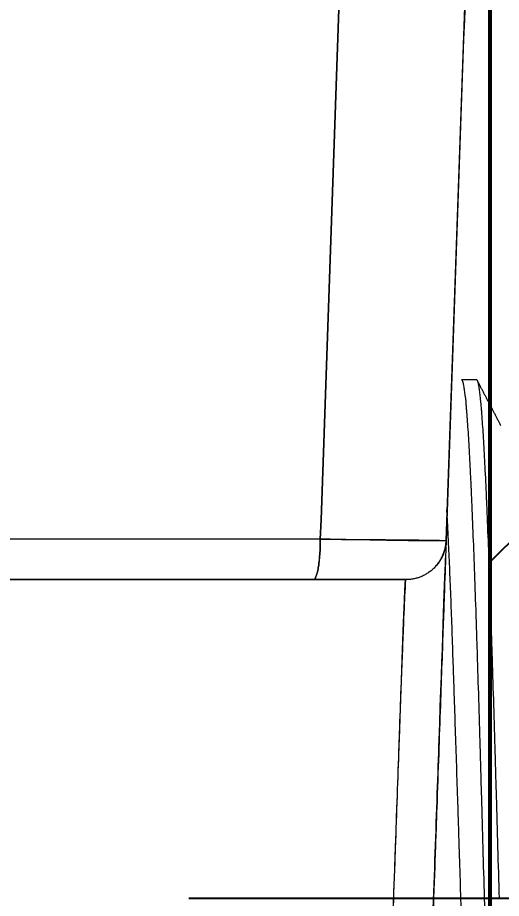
# Model space of a CAD drawing. Header units: millimetres. Extents: x 8883 to 11259, y -10160 to -6800.
# Drawn here: x 10834.97 to 10844.52, y -9112.45 to -9095.04 of the extents above; entities that cross this region are included whole.
import ezdxf

# ---------------------------------------------------------------- set-up
doc = ezdxf.new("R2010")
doc.units = ezdxf.units.MM
doc.linetypes.add('CENTERX2', pattern=[101.6, 63.5, -12.7, 12.7, -12.7])
doc.layers.add('CENTER', color=1, linetype='CENTERX2')
doc.layers.add('hatch', color=2, linetype='Continuous')
doc.layers.add('DIM', color=5, linetype='Continuous', lineweight=13)
doc.styles.add('ARIAL', font='arial.ttf')
doc.dimstyles.get("Standard").update_dxf_attribs({"dimtxt": 15, "dimasz": 15, "dimexe": 0.18, "dimexo": 0.0625, "dimgap": 4, "dimtad": 0, "dimdec": 1, "dimdsep": 46, "dimtxsty": 'ARIAL', "dimcen": 0, "dimclrd": 5, "dimclre": 5, "dimclrt": 5, "dimadec": 0, "dimazin": 0, "dimtfac": 1, "dimtdec": 1, "dimtofl": 0, "dimtmove": 0, "dimatfit": 3, "dimfxl": 1, "dimtolj": 1, "dimtzin": 0, "dimarcsym": 0})

# ---------------------------------------------------------------- blocks, each defined once
blk = doc.blocks.new('*D184')
at = {"layer": 'Defpoints', "color": 0, "transparency": 16777216}
for p in [(10844.315, -9079.145), (10701.336, -9125.132), (10844.315, -9299.148)]:
    blk.add_point(p, dxfattribs=at)
at = {"layer": 'DIM', "color": 5, "lineweight": -2, "transparency": 16777216}
for p, q in [((10844.315, -9079.208), (10844.315, -9299.328)), ((10701.336, -9125.194), (10701.336, -9299.328)), ((10683.336, -9299.148), (10665.336, -9299.148)), ((10701.336, -9299.148), (10719.336, -9299.148)), ((10719.336, -9299.148), (10723.685, -9299.148)), ((10826.315, -9299.148), (10771.76, -9299.148)), ((10844.315, -9299.148), (10826.315, -9299.148)), ((10862.315, -9299.148), (10880.315, -9299.148))]:
    blk.add_line(p, q, dxfattribs=at)
at = {"layer": 'DIM', "color": 5, "transparency": 16777216}
for points in [[(10683.336, -9296.148), (10683.336, -9302.148), (10701.336, -9299.148)], [(10862.315, -9296.148), (10862.315, -9302.148), (10844.315, -9299.148)]]:
    blk.add_solid(points, dxfattribs=at)
at = {"layer": 'DIM', "color": 5, "transparency": 16777216, "insert": (10747.723, -9299.148), "char_height": 18, "attachment_point": 5, "style": 'ARIAL'}
blk.add_mtext('\\A1;143', dxfattribs=at)

msp = doc.modelspace()

# ---------------------------------------------------------------- hatches: boundary and pattern name
at = {"layer": 'hatch'}
h = msp.add_hatch(dxfattribs=at)
h.set_pattern_fill('ANSI31', color=256, scale=5)
h.set_pattern_definition([(45, (-4292.471, -4149.247), (-11.22532, 11.22532), [])])
h.paths.add_polyline_path([(10844.286, -9683.127), (10894.286, -9683.127), (10894.286, -7612.561), (10844.286, -7612.561)])

# ---------------------------------------------------------------- linework, layer by layer
msp.add_line((10844.286, -9683.127), (10844.286, -7541.145))
at = {"linetype": 'Continuous', "lineweight": 18}
for p, q in [((10843.434, -9105.373), (10844.286, -9080.973)), ((10844.036, -9102.195), (10843.736, -9102.195)), ((10840.949, -9105.345), (10791.016, -9105.345))]:
    msp.add_line(p, q, dxfattribs=at)
at = {"linetype": 'Continuous', "lineweight": 13}
for p, q in [((10843.927, -9112.445), (10843.187, -9112.445)), ((10844.486, -9112.445), (10844.186, -9112.445))]:
    msp.add_line(p, q, dxfattribs=at)
at = {"linetype": 'Continuous', "lineweight": 18}
for points, degree in [([(10840.949, -9105.345), (10841.235, -9097.212), (10841.521, -9089.079), (10841.808, -9080.945)], 3), ([(10841.808, -9080.945), (10841.521, -9089.079), (10841.235, -9097.212), (10840.949, -9105.345)], 3), ([(10844.286, -9080.973), (10844.002, -9089.107), (10843.718, -9097.24), (10843.434, -9105.373)], 3), ([(10844.517, -9103.103), (10844.282, -9102.653), (10844.048, -9102.204)], 2), ([(10790.994, -9106.145), (10807.616, -9106.145), (10824.221, -9106.145), (10840.811, -9106.145)], 3), ([(10840.811, -9106.145), (10841.862, -9106.145), (10842.634, -9106.145), (10842.634, -9106.145)], 3), ([(10842.634, -9106.145), (10842.634, -9106.145), (10842.634, -9106.145), (10842.634, -9106.145)], 3)]:
    msp.add_open_spline(points, degree=degree, dxfattribs=at)
for points, knots in [([(10843.736, -9102.195), (10843.736, -9102.195), (10843.746, -9102.195), (10843.755, -9102.212), (10843.774, -9102.278), (10843.783, -9102.327), (10843.802, -9102.457), (10843.811, -9102.538), (10843.823, -9102.66), (10843.825, -9102.686), (10843.83, -9102.739), (10843.832, -9102.766), (10843.839, -9102.851), (10843.844, -9102.912), (10843.858, -9103.104), (10843.867, -9103.247), (10843.886, -9103.561), (10843.895, -9103.733), (10843.909, -9104.012), (10843.914, -9104.109), (10843.92, -9104.234), (10843.921, -9104.259), (10843.924, -9104.31), (10843.925, -9104.336), (10843.928, -9104.414), (10843.931, -9104.467), (10843.942, -9104.734), (10843.952, -9104.959), (10843.97, -9105.431), (10843.98, -9105.678), (10843.998, -9106.194), (10844.008, -9106.463), (10844.02, -9106.814), (10844.022, -9106.885), (10844.027, -9107.028), (10844.034, -9107.243), (10844.041, -9107.462), (10844.055, -9107.905), (10844.064, -9108.206), (10844.083, -9108.822), (10844.092, -9109.137), (10844.106, -9109.619), (10844.111, -9109.781), (10844.117, -9109.986), (10844.118, -9110.027), (10844.12, -9110.109), (10844.124, -9110.232), (10844.127, -9110.356), (10844.139, -9110.769), (10844.148, -9111.102), (10844.167, -9111.771), (10844.177, -9112.107), (10844.186, -9112.445)], [0, 0, 0, 0, 0.000376, 0.062852, 0.062852, 0.125329, 0.125329, 0.187805, 0.187805, 0.203424, 0.203424, 0.219044, 0.219044, 0.250282, 0.250282, 0.312758, 0.312758, 0.375235, 0.375235, 0.406473, 0.406473, 0.414283, 0.414283, 0.422092, 0.422092, 0.437711, 0.437711, 0.500188, 0.500188, 0.562664, 0.562664, 0.625141, 0.625141, 0.64076, 0.64076, 0.656379, 0.687617, 0.687617, 0.750094, 0.750094, 0.81257, 0.81257, 0.843809, 0.843809, 0.851618, 0.851618, 0.859428, 0.875047, 0.875047, 0.937523, 0.937523, 1, 1, 1, 1]), ([(10844.486, -9112.445), (10844.476, -9112.107), (10844.458, -9111.434), (10844.439, -9110.767), (10844.428, -9110.394), (10844.427, -9110.352), (10844.425, -9110.27), (10844.421, -9110.146), (10844.413, -9109.859), (10844.406, -9109.617), (10844.392, -9109.137), (10844.382, -9108.823), (10844.364, -9108.207), (10844.354, -9107.905), (10844.34, -9107.46), (10844.336, -9107.314), (10844.326, -9107.024), (10844.322, -9106.881), (10844.307, -9106.463), (10844.289, -9105.926), (10844.27, -9105.431), (10844.256, -9105.077), (10844.251, -9104.961), (10844.244, -9104.792), (10844.241, -9104.708), (10844.237, -9104.626), (10844.235, -9104.572), (10844.234, -9104.545), (10844.223, -9104.304), (10844.214, -9104.104), (10844.195, -9103.733), (10844.186, -9103.562), (10844.167, -9103.247), (10844.158, -9103.104), (10844.146, -9102.943), (10844.144, -9102.912), (10844.139, -9102.851), (10844.137, -9102.822), (10844.13, -9102.736), (10844.125, -9102.684), (10844.111, -9102.538), (10844.092, -9102.376), (10844.073, -9102.278), (10844.059, -9102.229), (10844.055, -9102.216), (10844.048, -9102.204), (10844.045, -9102.201), (10844.042, -9102.197), (10844.041, -9102.197), (10844.038, -9102.196), (10844.037, -9102.195), (10844.036, -9102.195)], [0, 0, 0, 0, 0.062523, 0.125047, 0.125047, 0.132862, 0.132862, 0.140678, 0.156309, 0.18757, 0.18757, 0.250094, 0.250094, 0.312617, 0.312617, 0.343879, 0.343879, 0.375141, 0.375141, 0.437664, 0.500188, 0.500188, 0.53145, 0.53145, 0.547081, 0.554896, 0.554896, 0.562711, 0.562711, 0.625235, 0.625235, 0.687758, 0.687758, 0.750282, 0.750282, 0.765913, 0.765913, 0.781544, 0.781544, 0.812805, 0.812805, 0.875329, 0.937852, 0.937852, 0.969114, 0.969114, 0.984745, 0.984745, 0.992561, 0.992561, 1, 1, 1, 1]), ([(10844.158, -9121.794), (10844.158, -9121.793), (10844.158, -9121.793), (10844.156, -9121.789), (10844.154, -9121.785), (10844.15, -9121.775), (10844.145, -9121.759), (10844.139, -9121.737), (10844.128, -9121.685), (10844.12, -9121.641), (10844.105, -9121.531), (10844.097, -9121.465), (10844.082, -9121.314), (10844.074, -9121.228), (10844.063, -9121.107), (10844.061, -9121.082), (10844.057, -9121.031), (10844.055, -9121.005), (10844.049, -9120.926), (10844.045, -9120.87), (10844.033, -9120.697), (10844.024, -9120.574), (10844.009, -9120.309), (10844.001, -9120.168), (10843.985, -9119.869), (10843.978, -9119.711), (10843.968, -9119.502), (10843.966, -9119.46), (10843.963, -9119.375), (10843.961, -9119.331), (10843.955, -9119.2), (10843.951, -9119.111), (10843.94, -9118.839), (10843.933, -9118.651), (10843.918, -9118.263), (10843.91, -9118.062), (10843.895, -9117.647), (10843.887, -9117.433), (10843.874, -9117.103), (10843.87, -9116.991), (10843.864, -9116.82), (10843.862, -9116.763), (10843.858, -9116.649), (10843.856, -9116.591), (10843.846, -9116.303), (10843.837, -9116.069), (10843.821, -9115.594), (10843.813, -9115.354), (10843.798, -9114.866), (10843.79, -9114.619), (10843.779, -9114.244), (10843.775, -9114.118), (10843.769, -9113.928), (10843.768, -9113.864), (10843.764, -9113.737), (10843.762, -9113.674), (10843.753, -9113.356), (10843.738, -9112.848), (10843.723, -9112.341), (10843.707, -9111.834), (10843.699, -9111.58), (10843.687, -9111.2), (10843.683, -9111.074), (10843.677, -9110.884), (10843.675, -9110.821), (10843.671, -9110.694), (10843.669, -9110.631), (10843.659, -9110.316), (10843.65, -9110.069), (10843.634, -9109.58), (10843.626, -9109.339), (10843.61, -9108.865), (10843.603, -9108.631), (10843.591, -9108.285), (10843.588, -9108.171), (10843.582, -9108.001), (10843.58, -9107.944), (10843.576, -9107.832), (10843.574, -9107.776), (10843.565, -9107.498), (10843.55, -9107.067), (10843.535, -9106.663), (10843.52, -9106.272), (10843.512, -9106.083), (10843.496, -9105.719), (10843.488, -9105.544), (10843.478, -9105.333), (10843.476, -9105.292), (10843.472, -9105.21), (10843.466, -9105.089), (10843.459, -9104.973), (10843.453, -9104.852), (10843.45, -9104.807), (10843.448, -9104.763)], [0, 0, 0, 0, 0.000792, 0.000792, 0.009036, 0.009036, 0.017279, 0.033765, 0.033765, 0.066738, 0.066738, 0.099711, 0.099711, 0.132684, 0.132684, 0.140927, 0.140927, 0.14917, 0.14917, 0.165656, 0.165656, 0.198629, 0.198629, 0.231602, 0.231602, 0.264575, 0.264575, 0.272818, 0.272818, 0.281061, 0.281061, 0.297548, 0.297548, 0.33052, 0.33052, 0.363493, 0.363493, 0.396466, 0.396466, 0.412952, 0.412952, 0.421196, 0.421196, 0.429439, 0.429439, 0.462412, 0.462412, 0.495384, 0.495384, 0.528357, 0.528357, 0.544844, 0.544844, 0.553087, 0.553087, 0.56133, 0.56133, 0.594303, 0.627276, 0.627276, 0.660248, 0.660248, 0.676735, 0.676735, 0.684978, 0.684978, 0.693221, 0.693221, 0.726194, 0.726194, 0.759167, 0.759167, 0.79214, 0.79214, 0.808626, 0.808626, 0.816869, 0.816869, 0.825112, 0.825112, 0.858085, 0.891058, 0.891058, 0.924031, 0.924031, 0.957004, 0.957004, 0.965247, 0.965247, 0.97349, 0.989976, 0.989976, 1, 1, 1, 1]), ([(10840.811, -9106.145), (10840.82, -9106.145), (10840.829, -9106.141), (10840.846, -9106.122), (10840.854, -9106.108), (10840.871, -9106.069), (10840.879, -9106.044), (10840.894, -9105.985), (10840.902, -9105.95), (10840.915, -9105.872), (10840.921, -9105.83), (10840.931, -9105.741), (10840.935, -9105.694), (10840.942, -9105.598), (10840.945, -9105.548), (10840.948, -9105.447), (10840.949, -9105.396), (10840.949, -9105.345)], [0, 0, 0, 0, 0.125, 0.125, 0.25, 0.25, 0.375, 0.375, 0.5, 0.5, 0.625, 0.625, 0.75, 0.75, 0.875, 0.875, 1, 1, 1, 1]), ([(10840.949, -9105.345), (10840.949, -9105.398), (10840.948, -9105.45), (10840.944, -9105.553), (10840.942, -9105.603), (10840.935, -9105.7), (10840.93, -9105.746), (10840.92, -9105.833), (10840.915, -9105.874), (10840.902, -9105.948), (10840.895, -9105.981), (10840.88, -9106.04), (10840.872, -9106.064), (10840.855, -9106.105), (10840.847, -9106.12), (10840.829, -9106.14), (10840.82, -9106.145), (10840.811, -9106.145)], [0, 0, 0, 0, 0.125, 0.125, 0.25, 0.25, 0.375, 0.375, 0.5, 0.5, 0.625, 0.625, 0.75, 0.75, 0.875, 0.875, 1, 1, 1, 1]), ([(10840.949, -9105.345), (10841.107, -9105.347), (10841.268, -9105.348), (10841.588, -9105.35), (10841.747, -9105.351), (10842.055, -9105.354), (10842.204, -9105.355), (10842.413, -9105.356), (10842.48, -9105.357), (10842.61, -9105.358), (10842.671, -9105.359), (10842.789, -9105.36), (10842.844, -9105.361), (10842.948, -9105.362), (10842.996, -9105.362), (10843.131, -9105.364), (10843.205, -9105.365), (10843.322, -9105.368), (10843.365, -9105.369), (10843.421, -9105.371), (10843.434, -9105.372), (10843.434, -9105.373)], [0, 0, 0, 0, 0.125, 0.125, 0.25, 0.25, 0.375, 0.375, 0.4375, 0.4375, 0.5, 0.5, 0.5625, 0.5625, 0.625, 0.625, 0.75, 0.75, 0.875, 0.875, 1, 1, 1, 1]), ([(10843.434, -9105.373), (10843.434, -9105.375), (10843.418, -9105.377), (10843.357, -9105.379), (10843.312, -9105.38), (10843.192, -9105.38), (10843.118, -9105.38), (10842.943, -9105.378), (10842.842, -9105.377), (10842.617, -9105.374), (10842.493, -9105.372), (10842.225, -9105.368), (10842.081, -9105.365), (10841.778, -9105.36), (10841.619, -9105.357), (10841.29, -9105.351), (10841.121, -9105.348), (10840.949, -9105.345)], [0, 0, 0, 0, 0.125, 0.125, 0.25, 0.25, 0.375, 0.375, 0.5, 0.5, 0.625, 0.625, 0.75, 0.75, 0.875, 0.875, 1, 1, 1, 1]), ([(10843.433, -9105.4), (10843.432, -9105.412), (10843.432, -9105.427), (10843.43, -9105.494), (10843.427, -9105.564), (10843.417, -9105.842), (10843.408, -9106.116), (10843.383, -9106.833), (10843.367, -9107.275), (10843.34, -9108.057), (10843.33, -9108.337), (10843.309, -9108.936), (10843.298, -9109.255), (10843.275, -9109.93), (10843.262, -9110.285), (10843.236, -9111.03), (10843.223, -9111.418), (10843.18, -9112.63), (10843.15, -9113.498), (10843.086, -9115.33), (10843.052, -9116.295), (10843, -9117.797), (10842.982, -9118.307), (10842.946, -9119.343), (10842.928, -9119.868), (10842.909, -9120.4)], [0, 0, 0, 0, 0.026132, 0.026132, 0.091057, 0.091057, 0.220906, 0.220906, 0.350755, 0.350755, 0.415679, 0.415679, 0.480604, 0.480604, 0.545528, 0.545528, 0.610453, 0.610453, 0.740302, 0.740302, 0.870151, 0.870151, 0.935075, 0.935075, 1, 1, 1, 1]), ([(10842.909, -9120.4), (10842.948, -9119.289), (10842.985, -9118.213), (10843.058, -9116.137), (10843.094, -9115.112), (10843.159, -9113.23), (10843.19, -9112.355), (10843.247, -9110.737), (10843.273, -9109.976), (10843.361, -9107.468), (10843.403, -9106.268), (10843.422, -9105.72)], [0, 0, 0, 0, 0.14673, 0.14673, 0.293459, 0.293459, 0.440189, 0.440189, 0.586919, 0.586919, 1, 1, 1, 1]), ([(10840.811, -9106.145), (10840.716, -9106.145), (10840.523, -9106.145), (10840.228, -9106.145), (10839.922, -9106.145), (10839.605, -9106.145), (10839.277, -9106.145), (10838.939, -9106.145), (10838.59, -9106.145), (10838.23, -9106.145), (10837.859, -9106.145), (10837.477, -9106.145), (10837.085, -9106.145), (10836.682, -9106.145), (10836.268, -9106.145), (10835.843, -9106.145), (10835.407, -9106.145), (10834.96, -9106.145), (10834.503, -9106.145), (10834.034, -9106.145), (10833.555, -9106.145), (10833.065, -9106.145), (10832.564, -9106.145), (10832.052, -9106.145), (10831.529, -9106.145), (10830.995, -9106.145), (10830.451, -9106.145), (10829.895, -9106.145), (10829.329, -9106.145), (10828.751, -9106.145), (10828.163, -9106.145), (10827.564, -9106.145), (10826.954, -9106.145), (10826.333, -9106.145), (10825.701, -9106.145), (10825.058, -9106.145), (10824.404, -9106.145), (10823.739, -9106.145), (10823.063, -9106.145), (10822.376, -9106.145), (10821.678, -9106.145), (10820.969, -9106.145), (10820.249, -9106.145), (10819.518, -9106.145), (10818.776, -9106.145), (10818.023, -9106.145), (10817.26, -9106.145), (10816.485, -9106.145), (10815.699, -9106.145), (10814.902, -9106.145), (10814.094, -9106.145), (10813.275, -9106.145), (10810.569, -9106.145), (10806.104, -9106.145), (10800.007, -9106.145), (10795.012, -9106.145), (10792.049, -9106.145), (10790.993, -9106.145)], [0, 0, 0, 0, 0.00576, 0.011737, 0.017932, 0.024344, 0.030974, 0.037821, 0.044886, 0.052168, 0.059668, 0.067385, 0.07532, 0.083472, 0.091842, 0.100429, 0.109234, 0.118256, 0.127495, 0.136952, 0.146627, 0.156519, 0.166628, 0.176955, 0.1875, 0.198262, 0.209241, 0.220438, 0.231853, 0.243485, 0.255334, 0.267401, 0.279685, 0.292187, 0.304906, 0.317843, 0.330997, 0.344369, 0.357958, 0.371765, 0.385789, 0.400031, 0.41449, 0.429167, 0.444061, 0.459172, 0.474501, 0.490048, 0.505812, 0.521793, 0.537992, 0.554408, 0.571042, 0.700648, 0.822555, 0.936763, 1, 1, 1, 1]), ([(10842.634, -9106.145), (10842.634, -9106.145), (10842.634, -9106.145), (10842.634, -9106.145), (10842.633, -9106.145), (10842.631, -9106.145), (10842.628, -9106.145), (10842.623, -9106.145), (10842.616, -9106.145), (10842.606, -9106.145), (10842.59, -9106.145), (10842.568, -9106.145), (10842.538, -9106.145), (10842.504, -9106.145), (10842.471, -9106.145), (10842.429, -9106.145), (10842.363, -9106.145), (10842.279, -9106.145), (10842.19, -9106.145), (10842.118, -9106.145), (10842.043, -9106.145), (10841.956, -9106.145), (10841.863, -9106.145), (10841.765, -9106.145), (10841.675, -9106.145), (10841.595, -9106.145), (10841.524, -9106.145), (10841.465, -9106.145), (10841.409, -9106.145), (10841.349, -9106.145), (10841.279, -9106.145), (10841.2, -9106.145), (10841.121, -9106.145), (10841.048, -9106.145), (10840.988, -9106.145), (10840.935, -9106.145), (10840.888, -9106.145), (10840.847, -9106.145), (10840.822, -9106.145), (10840.811, -9106.145)], [0, 0, 0, 0, 0.00557, 0.013446, 0.023654, 0.036227, 0.051203, 0.068629, 0.088552, 0.111026, 0.136105, 0.173414, 0.209719, 0.244937, 0.278993, 0.301089, 0.349822, 0.425714, 0.462818, 0.499979, 0.537143, 0.574254, 0.61935, 0.659774, 0.695541, 0.726695, 0.753295, 0.775408, 0.793101, 0.814818, 0.839719, 0.867713, 0.898688, 0.921422, 0.941752, 0.959729, 0.9754, 0.988811, 1, 1, 1, 1]), ([(10842.088, -9120.589), (10842.104, -9120.194), (10842.152, -9118.997), (10842.224, -9117.147), (10842.298, -9115.178), (10842.359, -9113.535), (10842.409, -9112.148), (10842.452, -9110.949), (10842.49, -9109.883), (10842.524, -9108.915), (10842.555, -9108.032), (10842.583, -9107.246), (10842.608, -9106.599), (10842.625, -9106.223), (10842.632, -9106.145), (10842.634, -9106.145)], [0, 0, 0, 0, 0.04829, 0.147896, 0.236457, 0.314918, 0.386084, 0.453061, 0.518998, 0.586745, 0.658754, 0.737432, 0.825163, 0.924329, 1, 1, 1, 1]), ([(10842.634, -9106.145), (10842.631, -9106.145), (10842.625, -9106.23), (10842.608, -9106.563), (10842.598, -9106.812), (10842.572, -9107.469), (10842.556, -9107.877), (10842.521, -9108.847), (10842.501, -9109.41), (10842.455, -9110.682), (10842.43, -9111.393), (10842.375, -9112.944), (10842.345, -9113.784), (10842.281, -9115.571), (10842.246, -9116.518), (10842.171, -9118.496), (10842.131, -9119.527), (10842.088, -9120.589)], [0, 0, 0, 0, 0.125, 0.125, 0.25, 0.25, 0.375, 0.375, 0.5, 0.5, 0.625, 0.625, 0.75, 0.75, 0.875, 0.875, 1, 1, 1, 1]), ([(10844.186, -9112.445), (10844.196, -9112.784), (10844.215, -9113.457), (10844.233, -9114.124), (10844.244, -9114.497), (10844.245, -9114.538), (10844.247, -9114.621), (10844.251, -9114.745), (10844.259, -9115.031), (10844.266, -9115.274), (10844.28, -9115.754), (10844.29, -9116.068), (10844.308, -9116.684), (10844.318, -9116.986), (10844.332, -9117.431), (10844.336, -9117.577), (10844.346, -9117.867), (10844.35, -9118.01), (10844.364, -9118.428), (10844.374, -9118.697), (10844.393, -9119.212), (10844.402, -9119.459), (10844.416, -9119.814), (10844.421, -9119.93), (10844.428, -9120.099), (10844.431, -9120.183), (10844.435, -9120.265), (10844.437, -9120.319), (10844.438, -9120.346), (10844.449, -9120.587), (10844.458, -9120.787), (10844.477, -9121.158), (10844.486, -9121.329), (10844.505, -9121.644), (10844.514, -9121.787), (10844.526, -9121.948), (10844.528, -9121.979), (10844.533, -9122.04), (10844.535, -9122.069), (10844.542, -9122.154), (10844.547, -9122.207), (10844.561, -9122.353), (10844.571, -9122.434), (10844.589, -9122.564), (10844.599, -9122.613), (10844.613, -9122.662), (10844.617, -9122.675), (10844.622, -9122.683), (10844.622, -9122.684), (10844.623, -9122.684)], [0, 0, 0, 0, 0.064448, 0.128895, 0.128895, 0.136951, 0.136951, 0.145007, 0.161119, 0.193343, 0.193343, 0.25779, 0.25779, 0.322238, 0.322238, 0.354462, 0.354462, 0.386685, 0.386685, 0.451133, 0.451133, 0.51558, 0.51558, 0.547804, 0.547804, 0.563916, 0.571972, 0.571972, 0.580028, 0.580028, 0.644475, 0.644475, 0.708923, 0.708923, 0.773371, 0.773371, 0.789482, 0.789482, 0.805594, 0.805594, 0.837818, 0.837818, 0.902266, 0.902266, 0.966713, 0.966713, 0.998937, 0.998937, 1, 1, 1, 1])]:
    msp.add_open_spline(points, degree=3, knots=knots, dxfattribs=at)
for points, weights in [([(10840.949, -9105.345), (10816.156, -9105.345), (10791.004, -9105.345)], [0.99962640736, 0.993519731772, 0.992252311321]), ([(10843.19, -9105.921), (10843.423, -9105.697), (10843.434, -9105.373)], [0.858974150412, 0.859554742737, 1])]:
    msp.add_rational_spline(points, weights, degree=2, dxfattribs=at)
msp.add_rational_spline([(10843.434, -9105.373), (10843.424, -9105.687), (10842.965, -9106.146), (10842.634, -9106.145)], [0.984973215291, 0.916115076721, 0.916115076721, 0.991698753302], degree=2, knots=[0, 0, 0, 0.488353, 1, 1, 1], dxfattribs=at)
at = {"layer": 'CENTER', "ltscale": 0.5}
msp.add_line((10870.104, -9112.445), (10835.341, -9112.445), dxfattribs=at)

# ---------------------------------------------------------------- dimensions: what is measured, and where the dimension line sits
at = {"layer": 'DIM', "color": 3}
dim = msp.add_linear_dim(base=(10844.315, -9299.148), p1=(10701.336, -9125.132), p2=(10844.315, -9079.145), dimstyle='Standard', override={"dimtxt": 18, "dimasz": 18, "dimgap": 5}, dxfattribs=at)
dim.commit()
dim.dimension.update_dxf_attribs({"geometry": '*D184', "text_midpoint": (10747.723, -9299.148), "dimtype": 160})

doc.saveas('drawing.dxf')
